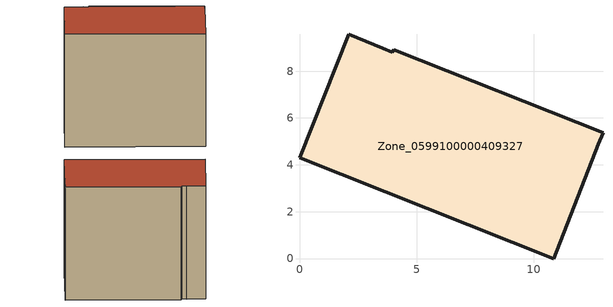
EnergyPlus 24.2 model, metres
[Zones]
Zone_0599100000409327
 floor ground (C_G): 12.95,5.36 12.75,4.89 10.84,0 0,4.31 2.1,9.56 3.56,8.98 3.95,8.8 4.01,8.91 z0.4
 wall outside (C_F): 2.1,9.56 0,4.31 10.84,0 12.75,4.89 12.95,5.36 4.01,8.91 3.95,8.8 3.56,8.98 2.1,9.56 z0.4:10.57
 roof outside (C_R): 10.84,0 12.75,4.89 12.95,5.36 4.01,8.91 3.95,8.8 3.56,8.98 2.1,9.56 0,4.31 z10.57
[BUILDING]
Pand.0599100000409327: North Axis=0; Terrain=City; Loads Convergence Tolerance Value=0.04; Temperature Convergence Tolerance Value=0.4; Solar Distribution=FullExterior; Maximum Number of Warmup Days=25; Minimum Number of Warmup Days=1
[Site:Location]
Rotterdam.The.Hague.AP_ZH_NLD Design_Conditions: Latitude=51.96; Longitude=4.45; Time Zone=1; Elevation=-4.5
[SITE:GROUNDTEMPERATURE:BUILDINGSURFACE]
18, 18, 18, 18, 18, 18, 18, 18, 18, 18, 18, 18
[MATERIAL] Thermal Absorptance=0.9; Solar Absorptance=0.7; Visible Absorptance=0.7
Name | Roughness | Thickness | Conductivity | Density | Specific Heat
G.TC.1992-2005 | MediumSmooth | 0.15 | 0.06 | 540 | 1210
F.TC.1992-2005 | Rough | 0.3 | 0.12 | 1920 | 840
R.TC.1992-2005 | MediumRough | 0.2 | 0.08 | 1500 | 1000
[CONSTRUCTION]
C_G: G.TC.1992-2005
C_F: F.TC.1992-2005
C_R: R.TC.1992-2005
[ZONE]
Zone_0599100000409327: Type=1; Multiplier=1; Ceiling Height=Autocalculate; Volume=Autocalculate; Floor Area=autocalculate; Part of Total Floor Area=Yes
[ZONEINFILTRATION:DESIGNFLOWRATE]
Infil_Zone_0599100000409327: Zone or ZoneList or Space or SpaceList=Zone_0599100000409327; Schedule=AlwaysOn; Design Flow Rate Calculation Method=Flow/Area; Flow Rate per Floor Area=0.0015; Constant Term Coefficient=1; Temperature Term Coefficient=0; Velocity Term Coefficient=0; Velocity Squared Term Coefficient=0
[HVACTEMPLATE:ZONE:IDEALLOADSAIRSYSTEM]
Zone_0599100000409327: Maximum Heating Supply Air Temperature=50; Minimum Cooling Supply Air Temperature=13; Maximum Heating Supply Air Humidity Ratio=0.0156; Minimum Cooling Supply Air Humidity Ratio=0.0077; Heating Limit=NoLimit; Cooling Limit=NoLimit; Dehumidification Control Type=ConstantSensibleHeatRatio; Cooling Sensible Heat Ratio=0.7; Dehumidification Setpoint=60; Humidification Control Type=None; Humidification Setpoint=30; Outdoor Air Method=None; Outdoor Air Flow Rate per Person=0.00944; Outdoor Air Flow Rate per Zone Floor Area=0; Outdoor Air Flow Rate per Zone=0; Demand Controlled Ventilation Type=None; Outdoor Air Economizer Type=NoEconomizer; Heat Recovery Type=None; Sensible Heat Recovery Effectiveness=0.7; Latent Heat Recovery Effectiveness=0.65
[ZONECONTROL:THERMOSTAT]
ThermostatControl_Zone_0599100000409327: Zone or ZoneList=Zone_0599100000409327; Control Type Schedule=DualSetpointControlType; Control 1=Thermostat_Zone_0599100000409327; Temperature Difference Between Cutout And Setpoint=0
[THERMOSTATSETPOINT:DUALSETPOINT]
Thermostat_Zone_0599100000409327: Heating Setpoint Temperature Schedule=HeatingSetpoint_Zone_0599100000409327; Cooling Setpoint Temperature Schedule=CoolingSetpoint_Zone_0599100000409327
[SCHEDULE:COMPACT]
HeatingSetpoint_Zone_0599100000409327: Through: 12/31, For: AllDays, Until: 24:00, 21
CoolingSetpoint_Zone_0599100000409327: Through: 12/31, For: AllDays, Until: 24:00, 24
DualSetpointControlType: Through: 12/31, For: AllDays, Until: 24:00, 4
AlwaysOn: Through: 12/31, For: AllDays, Until: 24:00, 1
